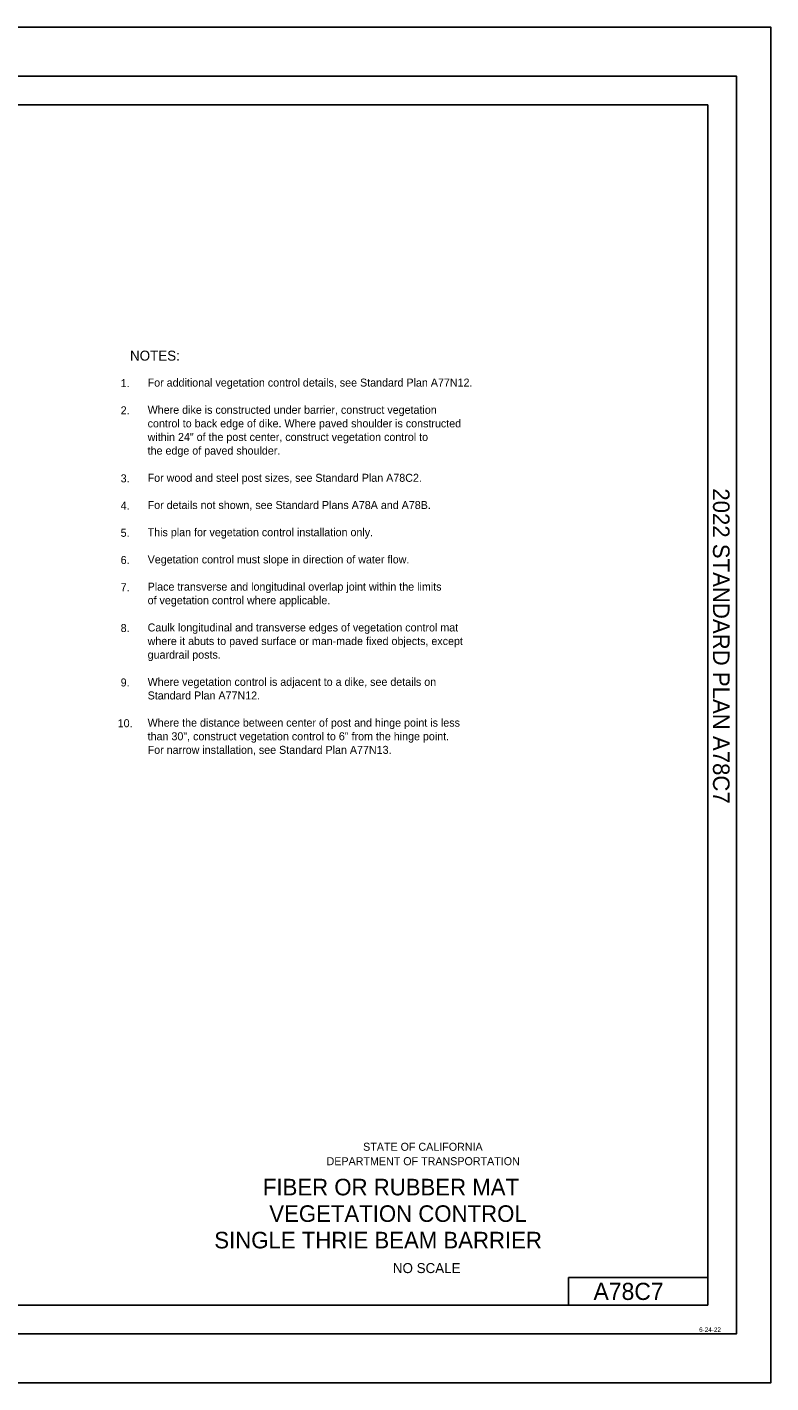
# Model space of a CAD drawing. Extents: x -893 to 867, y -474 to 712.
# Drawn here: x 216 to 867, y -474 to 712 of the extents above; entities that cross this region are included whole.
import ezdxf

# ---------------------------------------------------------------- set-up
doc = ezdxf.new("R2010")
doc.units = 0
doc.layers.add('10 Sheet Format', color=7, linetype='Continuous')
doc.layers.add('57 Undefined', color=7, linetype='Continuous')

msp = doc.modelspace()

# ---------------------------------------------------------------- linework, layer by layer
at = {"layer": '10 Sheet Format'}
for p, q in [((-813.5, 644), (811.5, 644)), ((811.5, -406), (811.5, 644)), ((689.5, -406), (689.5, -382)), ((689.5, -382), (811.5, -382)), ((-813.5, -406), (811.5, -406))]:
    msp.add_line(p, q, dxfattribs=at)
for points in [[(-893.5, -474), (866.5, -474), (866.5, 712), (-893.5, 712)], [(-863.4, 669), (836.6, 669), (836.6, -431), (-863.4, -431)], [(-863.4, 669), (836.6, 669), (836.6, -431), (-863.4, -431)]]:
    msp.add_lwpolyline(points, close=True, dxfattribs=at)

# ---------------------------------------------------------------- texts
msp.add_text('2022 STANDARD PLAN A78C7', height=14.5, rotation=270, dxfattribs=at).set_placement((815.9, 308.5))
for s, height, p in [('STATE OF CALIFORNIA', 7, (509.9, -271)), ('DEPARTMENT OF TRANSPORTATION', 7, (477.9, -283.6)), ('FIBER OR RUBBER MAT', 14.5, (422.2, -310)), ('VEGETATION CONTROL', 14.5, (427.8, -333.2)), ('SINGLE THRIE BEAM BARRIER', 14.5, (379.7, -356.4)), ('NO SCALE', 8.75, (535.9, -378)), ('A78C7', 15, (711.4, -401.5)), ('6-24-22', 4, (803.8, -429.5))]:
    msp.add_text(s, height=height, dxfattribs=at).set_placement(p)
at = {"layer": '57 Undefined'}
for s, height, p in [('NOTES:', 8.75, (306, 420.2)), (' 1.', 7, (295.2, 397)), ('For additional vegetation control details, see Standard Plan A77N12.', 7, (321.4, 397.5)), (' 2. ', 7, (295.2, 373.2)), ('Where dike is constructed under barrier, construct vegetation', 7, (321.4, 373.7)), ('control to back edge of dike. Where paved shoulder is constructed', 7, (321.4, 361.8)), ('within 24" of the post center, construct vegetation control to', 7, (321.4, 349.9)), ('the edge of paved shoulder.', 7, (321.4, 338)), (' 3. ', 7, (295.2, 313.7)), ('For wood and steel post sizes, see Standard Plan A78C2.', 7, (321.4, 314.2)), (' 4.', 7, (295.2, 289.9)), ('For details not shown, see Standard Plans A78A and A78B.', 7, (321.4, 290.4)), (' 5.', 7, (295.2, 266.1)), ('This plan for vegetation control installation only.', 7, (321.4, 266.6)), (' 6. ', 7, (295.2, 242.3)), ('Vegetation control must slope in direction of water flow. ', 7, (321.4, 242.8)), (' 7.', 7, (295.2, 218.5)), ('Place transverse and longitudinal overlap joint within the limits ', 7, (321.4, 219)), ('of vegetation control where applicable.', 7, (321.4, 207.1)), (' 8.', 7, (295.2, 182.8)), ('Caulk longitudinal and transverse edges of vegetation control mat', 7, (321.4, 183.3)), ('where it abuts to paved surface or man-made fixed objects, except', 7, (321.4, 171.4)), ('guardrail posts.', 7, (321.4, 159.5)), ('Where vegetation control is adjacent to a dike, see details on', 7, (321.4, 135.7)), (' 9.', 7, (295.2, 135.2)), ('Standard Plan A77N12.', 7, (321.4, 123.8)), ('Where the distance between center of post and hinge point is less', 7, (321.4, 100)), ('10.', 7, (295.2, 99.5)), ('than 30", construct vegetation control to 6" from the hinge point.', 7, (321.4, 88.1)), ('For narrow installation, see Standard Plan A77N13.', 7, (321.4, 76.2))]:
    msp.add_text(s, height=height, dxfattribs=at).set_placement(p)

doc.saveas('drawing.dxf')
